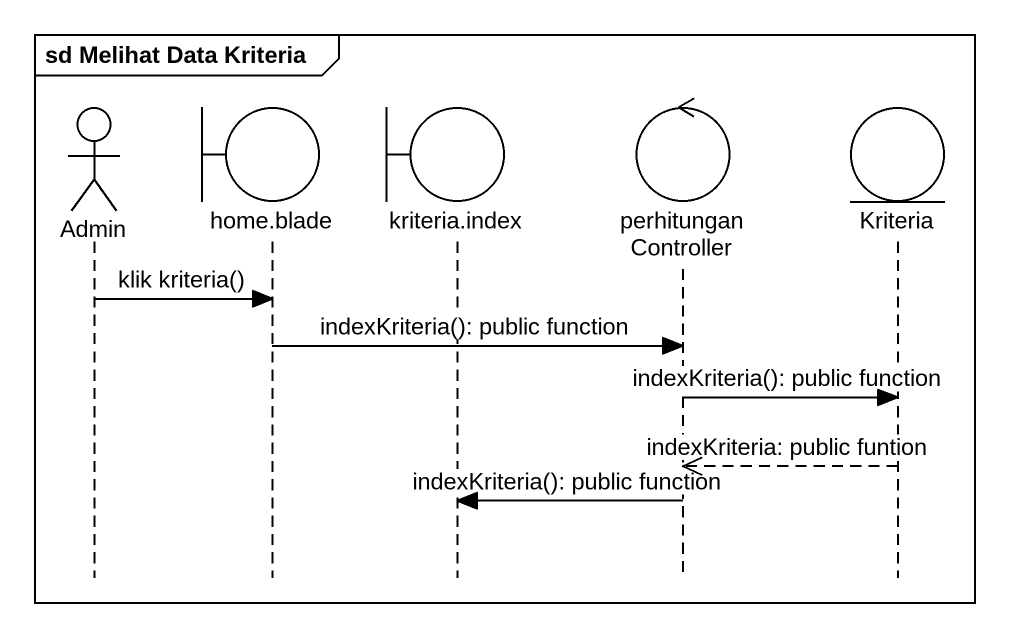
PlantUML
@startuml
mainframe sd Melihat Data Kriteria
hide footbox
actor Admin
boundary "home.blade" as home_blade
boundary "kriteria.index" as kriteria_index
control perhitunganController
entity Kriteria

Admin -> home_blade : klik kriteria()
home_blade -> perhitunganController : indexKriteria(): public function
perhitunganController -> Kriteria : indexKriteria(): public function
Kriteria -->> perhitunganController : indexKriteria: public funtion
perhitunganController -> kriteria_index : indexKriteria(): public function
@enduml
